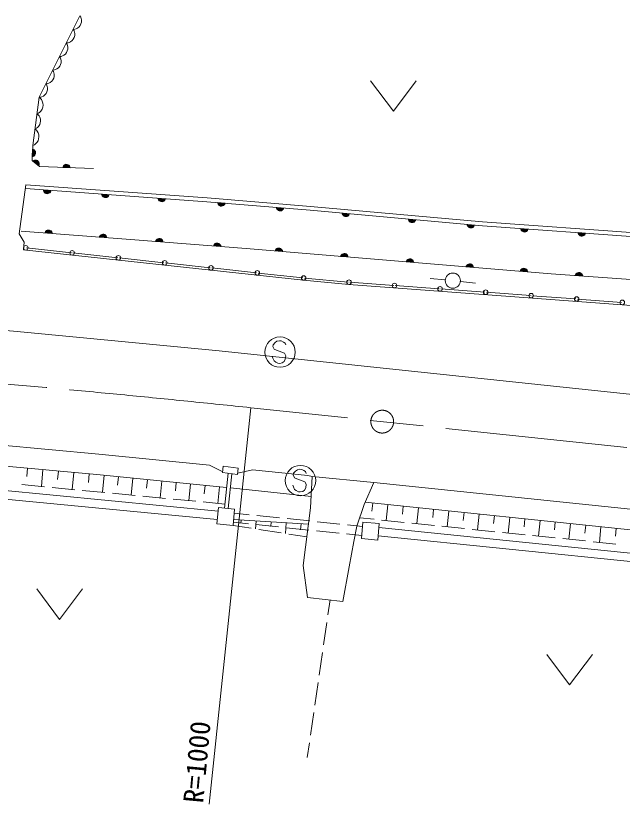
# Model space of a CAD drawing. Units: millimetres, scale not verified. Extents: x 40000 to 680000, y 20000 to 380000.
# Drawn here: x 345556 to 385499, y 263381 to 315261 of the extents above; entities that cross this region are included whole.
import ezdxf
from ezdxf.enums import TextEntityAlignment as Align

# ---------------------------------------------------------------- set-up
doc = ezdxf.new("R2010")
doc.units = ezdxf.units.MM
doc.header["$LTSCALE"] = 1000
doc.linetypes.add('CHAIN', pattern=[18.5, 12, -1.5, 3.5, -1.5])
for name, color, linetype, lineweight in [('M-BGD', 7, 'Continuous', 13), ('M-BMK', 2, 'CHAIN', 13), ('M-STR-HTXT', 7, 'Continuous', 13), ('M-STR-STRC', 7, 'Continuous', 13)]:
    doc.layers.add(name, color=color, linetype=linetype, lineweight=lineweight)
doc.styles.add('ＭＳ ゴシック', font='')
doc.styles.get('ＭＳ ゴシック').set_extended_font_data('MS Gothic')

msp = doc.modelspace()

# ---------------------------------------------------------------- linework, layer by layer
at = {"layer": 'M-BGD'}
for p, q in [((349778, 315261), (347087, 309898)), ((349841, 315163), (349778, 315261)), ((349867, 315082), (349841, 315163)), ((349885, 314984), (349867, 315082)), ((349885, 314849), (349885, 314984)), ((349446, 314376), (349526, 314403)), ((349526, 314403), (349616, 314447)), ((349616, 314447), (349723, 314528)), ((349723, 314528), (349795, 314626)), ((349795, 314626), (349849, 314733)), ((349849, 314733), (349885, 314849)), ((349330, 314367), (349446, 314376)), ((349392, 314269), (349330, 314367)), ((349419, 314188), (349392, 314269)), ((349400, 313839), (349436, 313956)), ((349437, 314090), (349419, 314188)), ((349436, 313956), (349437, 314090)), ((348881, 313473), (348997, 313482)), ((348944, 313375), (348881, 313473)), ((348970, 313294), (348944, 313375)), ((348997, 313482), (349078, 313509)), ((349078, 313509), (349167, 313554)), ((349167, 313554), (349275, 313634)), ((349275, 313634), (349347, 313732)), ((349347, 313732), (349400, 313839)), ((348826, 312740), (348898, 312838)), ((348898, 312838), (348952, 312946)), ((348952, 312946), (348988, 313062)), ((348988, 313196), (348970, 313294)), ((348988, 313062), (348988, 313196)), ((348433, 312580), (348549, 312588)), ((348495, 312481), (348433, 312580)), ((348522, 312401), (348495, 312481)), ((348539, 312302), (348522, 312401)), ((348549, 312588), (348629, 312615)), ((348629, 312615), (348719, 312660)), ((348719, 312660), (348826, 312740)), ((348270, 311766), (348378, 311846)), ((348378, 311846), (348449, 311945)), ((348449, 311945), (348503, 312052)), ((348503, 312052), (348539, 312168)), ((348539, 312168), (348539, 312302)), ((347984, 311686), (348100, 311695)), ((348046, 311587), (347984, 311686)), ((348073, 311507), (348046, 311587)), ((348091, 311409), (348073, 311507)), ((348091, 311274), (348091, 311409)), ((348100, 311695), (348181, 311721)), ((348181, 311721), (348270, 311766)), ((347535, 310792), (347652, 310801)), ((347598, 310694), (347535, 310792)), ((347652, 310801), (347732, 310828)), ((347732, 310828), (347822, 310872)), ((347822, 310872), (347929, 310953)), ((347929, 310953), (348001, 311051)), ((348001, 311051), (348055, 311158)), ((348055, 311158), (348091, 311274)), ((368930, 310990), (370430, 308990)), ((370430, 308990), (371930, 310990)), ((347552, 310157), (347606, 310264)), ((347625, 310613), (347598, 310694)), ((347606, 310264), (347642, 310381)), ((347642, 310515), (347625, 310613)), ((347642, 310381), (347642, 310515)), ((347087, 309898), (346671, 306725)), ((347087, 309898), (347203, 309907)), ((347187, 309818), (347087, 309898)), ((347244, 309744), (347187, 309818)), ((347203, 309907), (347284, 309934)), ((347298, 309648), (347244, 309744)), ((347284, 309934), (347373, 309979)), ((347373, 309979), (347481, 310059)), ((347481, 310059), (347552, 310157)), ((347295, 309116), (347334, 309244)), ((347346, 309509), (347298, 309648)), ((347334, 309244), (347351, 309375)), ((347351, 309375), (347346, 309509)), ((346944, 308807), (347062, 308858)), ((347035, 308735), (346944, 308807)), ((347087, 308667), (347035, 308735)), ((347062, 308858), (347136, 308915)), ((347136, 308915), (347212, 308994)), ((347212, 308994), (347295, 309116)), ((347136, 308580), (347087, 308667)), ((347133, 308097), (347169, 308213)), ((347180, 308454), (347136, 308580)), ((347169, 308213), (347184, 308332)), ((347184, 308332), (347180, 308454)), ((346814, 307816), (346921, 307862)), ((346914, 307736), (346814, 307816)), ((346971, 307662), (346914, 307736)), ((346921, 307862), (346988, 307914)), ((347025, 307566), (346971, 307662)), ((346988, 307914), (347058, 307985)), ((347058, 307985), (347133, 308097)), ((347022, 307034), (347061, 307162)), ((347074, 307427), (347025, 307566)), ((347061, 307162), (347078, 307293)), ((347078, 307293), (347074, 307427)), ((346671, 306725), (346633, 305748)), ((346671, 306725), (346789, 306776)), ((346789, 306776), (346863, 306833)), ((346863, 306833), (346939, 306912)), ((346939, 306912), (347022, 307034)), ((346642, 305987), (346662, 306486)), ((346662, 306486), (346721, 306464)), ((346673, 306005), (346691, 306465)), ((346720, 306454), (346703, 306014)), ((346721, 306464), (346770, 306432)), ((346734, 306023), (346750, 306443)), ((346779, 306412), (346765, 306052)), ((346770, 306432), (346818, 306380)), ((346796, 306081), (346808, 306380)), ((346838, 306129), (346806, 306080)), ((346818, 306380), (346846, 306329)), ((346836, 306329), (346828, 306129)), ((346860, 306188), (346838, 306129)), ((346846, 306329), (346863, 306268)), ((346863, 306268), (346860, 306188)), ((346633, 305748), (347120, 305338)), ((346703, 306004), (346642, 305987)), ((346685, 305704), (346739, 305737)), ((347068, 305382), (346685, 305704)), ((346754, 306032), (346703, 306004)), ((347072, 305418), (346720, 305714)), ((346739, 305737), (346794, 305756)), ((346747, 305730), (347084, 305448)), ((346806, 306080), (346754, 306032)), ((347095, 305477), (346773, 305747)), ((346794, 305756), (346864, 305762)), ((346816, 305751), (347091, 305519)), ((347088, 305561), (346858, 305754)), ((346864, 305762), (346922, 305753)), ((346916, 305745), (347069, 305617)), ((346922, 305753), (346981, 305730)), ((346981, 305730), (347042, 305678)), ((347042, 305678), (347075, 305624)), ((347075, 305624), (347094, 305569)), ((347091, 305441), (347068, 305382)), ((347100, 305499), (347091, 305441)), ((347094, 305569), (347100, 305499)), ((347120, 305338), (350671, 305211)), ((348646, 305284), (348668, 305343)), ((349145, 305266), (348646, 305284)), ((349127, 305296), (348667, 305313)), ((348668, 305343), (348700, 305392)), ((348678, 305342), (349118, 305327)), ((349109, 305357), (348689, 305372)), ((348700, 305392), (348751, 305440)), ((348720, 305401), (349080, 305388)), ((348751, 305440), (348802, 305468)), ((349051, 305419), (348751, 305430)), ((348802, 305468), (348863, 305486)), ((348802, 305458), (349002, 305451)), ((348863, 305486), (348943, 305483)), ((348943, 305483), (349002, 305461)), ((349002, 305461), (349051, 305429)), ((349051, 305429), (349099, 305377)), ((349099, 305377), (349128, 305326)), ((349128, 305326), (349145, 305266)), ((345781, 300922), (346212, 304134)), ((346212, 304134), (358169, 303275)), ((346194, 303885), (358148, 303026)), ((347375, 303809), (347867, 303721)), ((347384, 303747), (347375, 303809)), ((347405, 303692), (347384, 303747)), ((347389, 303776), (347842, 303695)), ((347827, 303667), (347394, 303745)), ((347398, 303713), (347812, 303639)), ((347445, 303634), (347405, 303692)), ((347777, 303615), (347423, 303679)), ((347489, 303596), (347445, 303634)), ((347447, 303644), (347742, 303591)), ((347544, 303565), (347489, 303596)), ((347688, 303570), (347491, 303605)), ((347623, 303551), (347544, 303565)), ((347686, 303560), (347623, 303551)), ((347740, 303581), (347686, 303560)), ((347798, 303621), (347740, 303581)), ((347837, 303665), (347798, 303621)), ((347867, 303721), (347837, 303665)), ((351213, 303524), (351712, 303488)), ((351229, 303463), (351213, 303524)), ((351255, 303411), (351229, 303463)), ((351231, 303493), (351690, 303460)), ((351678, 303431), (351239, 303462)), ((351247, 303432), (351666, 303401)), ((351302, 303357), (351255, 303411)), ((351634, 303374), (351275, 303400)), ((351302, 303367), (351602, 303346)), ((351349, 303324), (351302, 303357)), ((351408, 303300), (351349, 303324)), ((351550, 303320), (351350, 303334)), ((351488, 303294), (351408, 303300)), ((351549, 303310), (351488, 303294)), ((351601, 303336), (351549, 303310)), ((351654, 303382), (351601, 303336)), ((351688, 303430), (351654, 303382)), ((351712, 303488), (351688, 303430)), ((354921, 303258), (355419, 303222)), ((354936, 303197), (354921, 303258)), ((354963, 303145), (354936, 303197)), ((354938, 303227), (355397, 303194)), ((355385, 303164), (354946, 303196)), ((354954, 303165), (355373, 303135)), ((355009, 303091), (354963, 303145)), ((355341, 303107), (354982, 303133)), ((355057, 303058), (355009, 303091)), ((355010, 303101), (355309, 303080)), ((355257, 303053), (355057, 303068)), ((355115, 303033), (355057, 303058)), ((355195, 303028), (355115, 303033)), ((355256, 303043), (355195, 303028)), ((355308, 303070), (355256, 303043)), ((355362, 303116), (355308, 303070)), ((355395, 303164), (355362, 303116)), ((355419, 303222), (355395, 303164)), ((358148, 303026), (364951, 302470)), ((358169, 303275), (364973, 302719)), ((358843, 302969), (359342, 302928)), ((358859, 302908), (358843, 302969)), ((358884, 302855), (358859, 302908)), ((358861, 302938), (359319, 302900)), ((359307, 302871), (358869, 302907)), ((358876, 302876), (359295, 302842)), ((358930, 302802), (358884, 302855)), ((359262, 302815), (358903, 302844)), ((358978, 302768), (358930, 302802)), ((358931, 302811), (359230, 302787)), ((359178, 302761), (358978, 302778)), ((359036, 302743), (358978, 302768)), ((359115, 302736), (359036, 302743)), ((359177, 302751), (359115, 302736)), ((359229, 302777), (359177, 302751)), ((359283, 302823), (359229, 302777)), ((359317, 302870), (359283, 302823)), ((359342, 302928), (359317, 302870)), ((362720, 302653), (363218, 302612)), ((362735, 302591), (362720, 302653)), ((362761, 302539), (362735, 302591)), ((362737, 302621), (363196, 302583)), ((363183, 302554), (362745, 302590)), ((362752, 302560), (363171, 302525)), ((362806, 302485), (362761, 302539)), ((363138, 302498), (362780, 302527)), ((362854, 302451), (362806, 302485)), ((362807, 302495), (363106, 302470)), ((363054, 302445), (362854, 302461)), ((363159, 302506), (363105, 302460)), ((363193, 302554), (363159, 302506)), ((363218, 302612), (363193, 302554)), ((364951, 302470), (376285, 301444)), ((364973, 302719), (376305, 301694)), ((362912, 302426), (362854, 302451)), ((362992, 302420), (362912, 302426)), ((363053, 302435), (362992, 302420)), ((363105, 302460), (363053, 302435)), ((367046, 302281), (367544, 302235)), ((367061, 302219), (367046, 302281)), ((367086, 302167), (367061, 302219)), ((367064, 302249), (367522, 302207)), ((367509, 302178), (367071, 302218)), ((367078, 302187), (367496, 302149)), ((367131, 302112), (367086, 302167)), ((367464, 302122), (367105, 302155)), ((367179, 302078), (367131, 302112)), ((367132, 302122), (367431, 302095)), ((367379, 302070), (367179, 302088)), ((367237, 302053), (367179, 302078)), ((367316, 302045), (367237, 302053)), ((367378, 302060), (367316, 302045)), ((367430, 302085), (367378, 302060)), ((367485, 302130), (367430, 302085)), ((367519, 302178), (367485, 302130)), ((367544, 302235), (367519, 302178)), ((371408, 301886), (371906, 301841)), ((371422, 301824), (371408, 301886)), ((371448, 301772), (371422, 301824)), ((371425, 301854), (371883, 301813)), ((371871, 301784), (371432, 301823)), ((371440, 301793), (371858, 301755)), ((371493, 301717), (371448, 301772)), ((371825, 301727), (371467, 301760)), ((371540, 301683), (371493, 301717)), ((371494, 301727), (371793, 301700)), ((371598, 301658), (371540, 301683)), ((371740, 301675), (371541, 301693)), ((371678, 301650), (371598, 301658)), ((371739, 301665), (371678, 301650)), ((371792, 301690), (371739, 301665)), ((371846, 301736), (371792, 301690)), ((371881, 301783), (371846, 301736)), ((371906, 301841), (371881, 301783)), ((375281, 301535), (375779, 301490)), ((375296, 301474), (375281, 301535)), ((375321, 301421), (375296, 301474)), ((375299, 301504), (375757, 301462)), ((375744, 301433), (375306, 301473)), ((375313, 301442), (375731, 301404)), ((375754, 301432), (375720, 301385)), ((375779, 301490), (375754, 301432)), ((376285, 301444), (387340, 300649)), ((376305, 301694), (387351, 300898)), ((346120, 300358), (345781, 300922)), ((353104, 300547), (345919, 301087)), ((347466, 300971), (347490, 301029)), ((347964, 300933), (347466, 300971)), ((347947, 300965), (347488, 300999)), ((347490, 301029), (347524, 301077)), ((347500, 301028), (347939, 300995)), ((347931, 301026), (347512, 301057)), ((347524, 301077), (347577, 301123)), ((347545, 301085), (347904, 301058)), ((347577, 301123), (347630, 301149)), ((347876, 301090), (347577, 301113)), ((347629, 301139), (347828, 301124)), ((347630, 301149), (347691, 301164)), ((347691, 301164), (347771, 301158)), ((347771, 301158), (347829, 301134)), ((347829, 301134), (347877, 301100)), ((347877, 301100), (347923, 301047)), ((347923, 301047), (347949, 300995)), ((347949, 300995), (347964, 300933)), ((375367, 301367), (375321, 301421)), ((375699, 301377), (375340, 301409)), ((375367, 301377), (375666, 301350)), ((375414, 301332), (375367, 301367)), ((375472, 301307), (375414, 301332)), ((375614, 301324), (375415, 301342)), ((375551, 301300), (375472, 301307)), ((375613, 301314), (375551, 301300)), ((375665, 301340), (375613, 301314)), ((375720, 301385), (375665, 301340)), ((378809, 301263), (379308, 301227)), ((378824, 301201), (378809, 301263)), ((378851, 301149), (378824, 301201)), ((378827, 301231), (379285, 301198)), ((379273, 301169), (378834, 301201)), ((378842, 301170), (379261, 301140)), ((378897, 301096), (378851, 301149)), ((379229, 301112), (378870, 301138)), ((378945, 301062), (378897, 301096)), ((378898, 301106), (379197, 301084)), ((379003, 301038), (378945, 301062)), ((379145, 301058), (378946, 301072)), ((379083, 301032), (379003, 301038)), ((379144, 301048), (379083, 301032)), ((379196, 301074), (379144, 301048)), ((379250, 301121), (379196, 301074)), ((379283, 301168), (379250, 301121)), ((379308, 301227), (379283, 301168)), ((382590, 300991), (383089, 300955)), ((382606, 300929), (382590, 300991)), ((382632, 300877), (382606, 300929)), ((382608, 300959), (383067, 300926)), ((383055, 300897), (382616, 300929)), ((383089, 300955), (383065, 300896)), ((351058, 300701), (351083, 300759)), ((351557, 300664), (351058, 300701)), ((351539, 300695), (351081, 300729)), ((351083, 300759), (351117, 300807)), ((351093, 300759), (351532, 300726)), ((351524, 300756), (351105, 300788)), ((351117, 300807), (351170, 300853)), ((351137, 300815), (351496, 300788)), ((351469, 300821), (351169, 300843)), ((351170, 300853), (351222, 300879)), ((351222, 300879), (351284, 300895)), ((351222, 300869), (351421, 300854)), ((351284, 300895), (351363, 300889)), ((351363, 300889), (351422, 300864)), ((351422, 300864), (351469, 300831)), ((351469, 300831), (351515, 300777)), ((351515, 300777), (351542, 300725)), ((351542, 300725), (351557, 300664)), ((360723, 299945), (353104, 300547)), ((354760, 300417), (354784, 300475)), ((355258, 300377), (354760, 300417)), ((355240, 300409), (354782, 300445)), ((354784, 300475), (354818, 300522)), ((354794, 300474), (355233, 300439)), ((355225, 300470), (354807, 300503)), ((354818, 300522), (354872, 300568)), ((354839, 300531), (355198, 300502)), ((355170, 300534), (354871, 300558)), ((354872, 300568), (354924, 300594)), ((354923, 300584), (355123, 300568)), ((354924, 300594), (354985, 300609)), ((354985, 300609), (355065, 300603)), ((355065, 300603), (355123, 300578)), ((355123, 300578), (355171, 300544)), ((355171, 300544), (355217, 300491)), ((355217, 300491), (355243, 300438)), ((355243, 300438), (355258, 300377)), ((382624, 300898), (383043, 300868)), ((382679, 300824), (382632, 300877)), ((383011, 300840), (382652, 300866)), ((382679, 300834), (382979, 300812)), ((382726, 300790), (382679, 300824)), ((382785, 300766), (382726, 300790)), ((382927, 300786), (382727, 300800)), ((382865, 300760), (382785, 300766)), ((382926, 300776), (382865, 300760)), ((382978, 300802), (382926, 300776)), ((383031, 300848), (382978, 300802)), ((383065, 300896), (383031, 300848)), ((346066, 299857), (346120, 300358)), ((358569, 300115), (358594, 300173)), ((359067, 300076), (358569, 300115)), ((359050, 300107), (358591, 300143)), ((358594, 300173), (358627, 300221)), ((358604, 300173), (359042, 300138)), ((359035, 300169), (358616, 300202)), ((358627, 300221), (358681, 300267)), ((358648, 300229), (359007, 300201)), ((358980, 300233), (358680, 300257)), ((358681, 300267), (358733, 300293)), ((358733, 300293), (358795, 300308)), ((358733, 300283), (358932, 300267)), ((358795, 300308), (358875, 300302)), ((358875, 300302), (358933, 300277)), ((358933, 300277), (358980, 300243)), ((358980, 300243), (359026, 300189)), ((359026, 300189), (359052, 300137)), ((359052, 300137), (359067, 300076)), ((373670, 298875), (360723, 299945)), ((362657, 299845), (362691, 299893)), ((363097, 299839), (362679, 299873)), ((362691, 299893), (362744, 299938)), ((362711, 299901), (363070, 299871)), ((362744, 299938), (362797, 299964)), ((363043, 299904), (362744, 299928)), ((362796, 299954), (362995, 299938)), ((362797, 299964), (362858, 299979)), ((362858, 299979), (362938, 299972)), ((362938, 299972), (362996, 299948)), ((362996, 299948), (363043, 299914)), ((363043, 299914), (363089, 299860)), ((364503, 297860), (346066, 299857)), ((362632, 299787), (362657, 299845)), ((363130, 299746), (362632, 299787)), ((363112, 299777), (362654, 299815)), ((362666, 299844), (363105, 299808)), ((363089, 299860), (363115, 299807)), ((363115, 299807), (363130, 299746)), ((366947, 299430), (366972, 299488)), ((367446, 299389), (366947, 299430)), ((367428, 299421), (366970, 299459)), ((366972, 299488), (367006, 299536)), ((366982, 299488), (367421, 299451)), ((367413, 299482), (366995, 299517)), ((367006, 299536), (367060, 299582)), ((367027, 299544), (367386, 299514)), ((367060, 299582), (367113, 299607)), ((367358, 299547), (367060, 299572)), ((367112, 299597), (367311, 299581)), ((367113, 299607), (367174, 299622)), ((367174, 299622), (367254, 299616)), ((367254, 299616), (367312, 299591)), ((367312, 299591), (367359, 299557)), ((367359, 299557), (367405, 299503)), ((367405, 299503), (367431, 299451)), ((367431, 299451), (367446, 299389)), ((371263, 299074), (371288, 299132)), ((371762, 299032), (371263, 299074)), ((371744, 299064), (371286, 299102)), ((371288, 299132), (371322, 299179)), ((371298, 299131), (371737, 299095)), ((371729, 299125), (371311, 299160)), ((371322, 299179), (371376, 299225)), ((371343, 299187), (371702, 299158)), ((371674, 299190), (371375, 299215)), ((371376, 299225), (371428, 299251)), ((371428, 299251), (371490, 299266)), ((371428, 299241), (371627, 299224)), ((371490, 299266), (371570, 299259)), ((371570, 299259), (371628, 299234)), ((371628, 299234), (371675, 299200)), ((371675, 299200), (371721, 299146)), ((371721, 299146), (371747, 299094)), ((371747, 299094), (371762, 299032)), ((380809, 298288), (373670, 298875)), ((375231, 298807), (375265, 298854)), ((375672, 298800), (375253, 298835)), ((375265, 298854), (375319, 298900)), ((375286, 298862), (375644, 298833)), ((375617, 298865), (375318, 298890)), ((375319, 298900), (375371, 298925)), ((375370, 298916), (375570, 298899)), ((375371, 298925), (375432, 298940)), ((375432, 298940), (375512, 298934)), ((375512, 298934), (375570, 298909)), ((375570, 298909), (375618, 298875)), ((375618, 298875), (375663, 298821)), ((375206, 298748), (375231, 298807)), ((375704, 298707), (375206, 298748)), ((375687, 298739), (375228, 298777)), ((375241, 298806), (375679, 298770)), ((375663, 298821), (375689, 298769)), ((375689, 298769), (375704, 298707)), ((378775, 298455), (378800, 298513)), ((379274, 298414), (378775, 298455)), ((379256, 298446), (378798, 298483)), ((378800, 298513), (378834, 298561)), ((378810, 298512), (379249, 298476)), ((379241, 298507), (378823, 298541)), ((378834, 298561), (378888, 298606)), ((378855, 298569), (379214, 298539)), ((379186, 298572), (378887, 298596)), ((378888, 298606), (378940, 298632)), ((378940, 298632), (379002, 298647)), ((378940, 298622), (379139, 298606)), ((379002, 298647), (379082, 298641)), ((379082, 298641), (379140, 298616)), ((379140, 298616), (379187, 298582)), ((379187, 298582), (379233, 298528)), ((379233, 298528), (379259, 298475)), ((379259, 298475), (379274, 298414)), ((382451, 298279), (382504, 298325)), ((382504, 298325), (382556, 298352)), ((382803, 298294), (382504, 298315)), ((382556, 298352), (382618, 298367)), ((382556, 298342), (382755, 298327)), ((382618, 298367), (382698, 298361)), ((382698, 298361), (382756, 298337)), ((382756, 298337), (382804, 298304)), ((364503, 297860), (367491, 297585)), ((373845, 297882), (372850, 297984)), ((388142, 297756), (380809, 298288)), ((382393, 298173), (382417, 298231)), ((382892, 298137), (382393, 298173)), ((382874, 298168), (382415, 298201)), ((382417, 298231), (382451, 298279)), ((382427, 298231), (382866, 298199)), ((382858, 298229), (382440, 298260)), ((382472, 298288), (382831, 298261)), ((382804, 298304), (382850, 298250)), ((382850, 298250), (382876, 298198)), ((382876, 298198), (382892, 298137)), ((367491, 297585), (388490, 296028)), ((374839, 297777), (375834, 297669)), ((342647, 294747), (345651, 294485)), ((358961, 293205), (345651, 294485)), ((386179, 290336), (358961, 293205)), ((351034, 286416), (342906, 287162)), ((358325, 285681), (351034, 286416)), ((342783, 285818), (350899, 285072)), ((346334, 285492), (346283, 284939)), ((347348, 285399), (347246, 284289)), ((359199, 285251), (358325, 285681)), ((359224, 285616), (359170, 285214)), ((360207, 285484), (359224, 285616)), ((360153, 285083), (360207, 285484)), ((361144, 285393), (360172, 285165)), ((364786, 285009), (361144, 285393)), ((358877, 282672), (334238, 285033)), ((348363, 285305), (348312, 284748)), ((349377, 285212), (349275, 284094)), ((350392, 285119), (350340, 284558)), ((350899, 285072), (359446, 284211)), ((351374, 285025), (351261, 283904)), ((352324, 284929), (352267, 284371)), ((353273, 284833), (353161, 283722)), ((359170, 285214), (360153, 285083)), ((359301, 282865), (359549, 285163)), ((359550, 282841), (359797, 285130)), ((365084, 284945), (364786, 285009)), ((364978, 282879), (365084, 284945)), ((365084, 284945), (369141, 284544)), ((358824, 282125), (334200, 284484)), ((347451, 284269), (345958, 284412)), ((354223, 284737), (354167, 284184)), ((355173, 284642), (355062, 283540)), ((356122, 284546), (356067, 283997)), ((357072, 284450), (356962, 283358)), ((358022, 284354), (357967, 283811)), ((369141, 284544), (368498, 283093)), ((393561, 282004), (369141, 284544)), ((349442, 284078), (347949, 284221)), ((351433, 283888), (349940, 284031)), ((353424, 283697), (351930, 283840)), ((358972, 284259), (358862, 283176)), ((359696, 284189), (365016, 283627)), ((355415, 283506), (353921, 283649)), ((357405, 283315), (355912, 283458)), ((359330, 283131), (357903, 283268)), ((358900, 282905), (358796, 281836)), ((359970, 282800), (358900, 282905)), ((359866, 281731), (359970, 282800)), ((364478, 279088), (364978, 282879)), ((368498, 283093), (368029, 281668)), ((368566, 283247), (394618, 280537)), ((369067, 283194), (369013, 282673)), ((370069, 283090), (369961, 282048)), ((371071, 282986), (371017, 282465)), ((372073, 282882), (371965, 281842)), ((373075, 282778), (373021, 282258)), ((360935, 282430), (359944, 282531)), ((362924, 282226), (361432, 282379)), ((374077, 282673), (373969, 281636)), ((375079, 282569), (375025, 282051)), ((376081, 282465), (375974, 281431)), ((377083, 282361), (377029, 281844)), ((378085, 282257), (377978, 281225)), ((358796, 281836), (359866, 281731)), ((361061, 281544), (359866, 281731)), ((359886, 281934), (360880, 281832)), ((359903, 282111), (364835, 281798)), ((360396, 282080), (360383, 281866)), ((361383, 282017), (361350, 281499)), ((361377, 281781), (362870, 281628)), ((362369, 281955), (362350, 281651)), ((363356, 281892), (363311, 281194)), ((364914, 282022), (363422, 282175)), ((364342, 281829), (364317, 281435)), ((366903, 281818), (365411, 281971)), ((368391, 281665), (367401, 281767)), ((369150, 282131), (368213, 282227)), ((368415, 281943), (368323, 280858)), ((369497, 281851), (368415, 281943)), ((369404, 280766), (369497, 281851)), ((371140, 281927), (369648, 282080)), ((373129, 281723), (371637, 281876)), ((379087, 282152), (379033, 281637)), ((380089, 282048), (379982, 281019)), ((381091, 281944), (381038, 281430)), ((382093, 281840), (381986, 280814)), ((383095, 281736), (383042, 281223)), ((363037, 281236), (361555, 281467)), ((363367, 281577), (364859, 281424)), ((365357, 281373), (366849, 281220)), ((368029, 281668), (367811, 280678)), ((394135, 279064), (369475, 281595)), ((375119, 281518), (373627, 281672)), ((377109, 281314), (375616, 281467)), ((379098, 281110), (377606, 281263)), ((384097, 281631), (383991, 280608)), ((385099, 281527), (385046, 281016)), ((364727, 280973), (363531, 281159)), ((367346, 281169), (368340, 281067)), ((367811, 280678), (367512, 279006)), ((368323, 280858), (369404, 280766)), ((394086, 278516), (369428, 281047)), ((381088, 280906), (379596, 281059)), ((383077, 280702), (381585, 280855)), ((385067, 280497), (383575, 280651)), ((364760, 276983), (364478, 279088)), ((367512, 279006), (367104, 276729)), ((346946, 277543), (348446, 275543)), ((348446, 275543), (349946, 277543)), ((367104, 276729), (364760, 276983)), ((366260, 276820), (366117, 275839)), ((366045, 275344), (365829, 273860)), ((365757, 273365), (365541, 271881)), ((380529, 273227), (382029, 271227)), ((382029, 271227), (383529, 273227)), ((365469, 271386), (365253, 269902)), ((365180, 269407), (364964, 267923)), ((364892, 267428), (364749, 266446))]:
    msp.add_line(p, q, dxfattribs=at)
msp.add_circle((374342, 297832), 500, dxfattribs=at)
at = {"layer": 'M-BMK'}
msp.add_line((385812, 286855), (361031, 289468), dxfattribs=at)
msp.add_circle((369692, 288555), 750, dxfattribs=at)
msp.add_arc((256603, -705060), 1000000, 84.00572, 91.64277, dxfattribs=at)
msp.add_arc((256603, -705060), 1000000, 84.00572, 91.64277, dxfattribs=at)
msp.add_arc((256603, -705060), 1000000, 84.00572, 91.64277, dxfattribs=at)
msp.add_arc((256603, -705060), 1000000, 84.00572, 91.64277, dxfattribs=at)
msp.add_arc((256603, -705060), 1000000, 84.00572, 91.64277, dxfattribs=at)
at = {"layer": 'M-STR-HTXT'}
msp.add_line((361032, 289473), (358292, 263381), dxfattribs=at)
at = {"layer": 'M-STR-STRC'}
for p, q in [((346267, 299986), (349218, 299667)), ((349317, 299656), (352268, 299336)), ((352367, 299326), (355318, 299006)), ((355417, 298995), (358368, 298676)), ((358467, 298665), (361418, 298345)), ((361517, 298335), (364467, 298015)), ((364567, 298005), (367454, 297740)), ((367554, 297731), (370453, 297516)), ((370553, 297509), (373452, 297294)), ((373552, 297286), (376451, 297071)), ((376551, 297064), (379451, 296849)), ((379550, 296842), (382450, 296627)), ((382549, 296619), (385449, 296404)), ((362630, 293756), (362502, 293617)), ((362761, 293849), (362630, 293756)), ((362927, 293883), (362761, 293849)), ((363043, 293866), (362927, 293883)), ((363187, 293794), (363043, 293866)), ((363297, 293720), (363187, 293794)), ((363332, 293608), (363297, 293720)), ((362502, 293617), (362486, 293504)), ((362486, 293504), (362572, 293321)), ((362572, 293321), (362723, 293248)), ((362723, 293248), (363255, 293060)), ((362489, 292729), (362450, 292839)), ((362573, 292551), (362489, 292729)), ((363306, 292660), (363235, 292511)), ((363255, 293060), (363336, 292888)), ((363336, 292888), (363306, 292660)), ((362677, 292478), (362573, 292551)), ((362823, 292403), (362677, 292478)), ((362943, 292386), (362823, 292403)), ((363111, 292415), (362943, 292386)), ((363235, 292511), (363111, 292415)), ((364109, 285393), (363978, 285300)), ((364275, 285427), (364109, 285393)), ((364391, 285411), (364275, 285427)), ((364535, 285338), (364391, 285411)), ((363850, 285162), (363834, 285048)), ((363834, 285048), (363920, 284866)), ((363978, 285300), (363850, 285162)), ((363920, 284866), (364071, 284792)), ((364645, 285264), (364535, 285338)), ((364680, 285153), (364645, 285264)), ((363837, 284273), (363798, 284383)), ((364071, 284792), (364603, 284605)), ((364603, 284605), (364684, 284432)), ((364684, 284432), (364654, 284205)), ((363921, 284096), (363837, 284273)), ((364025, 284022), (363921, 284096)), ((364171, 283947), (364025, 284022)), ((364291, 283930), (364171, 283947)), ((364459, 283959), (364291, 283930)), ((364583, 284055), (364459, 283959)), ((364654, 284205), (364583, 284055))]:
    msp.add_line(p, q, dxfattribs=at)
for centre, radius in [((346217, 299992), 150), ((349267, 299661), 150), ((352317, 299331), 150), ((355367, 299001), 150), ((358417, 298670), 150), ((361467, 298340), 150), ((364517, 298010), 150), ((367504, 297735), 150), ((370503, 297513), 150), ((373502, 297290), 150), ((376501, 297068), 150), ((379500, 296845), 150), ((382500, 296623), 150), ((385499, 296400), 150), ((362960, 293131), 1000), ((364308, 284676), 1000)]:
    msp.add_circle(centre, radius, dxfattribs=at)

# ---------------------------------------------------------------- texts
at = {"layer": 'M-STR-HTXT', "style": 'ＭＳ ゴシック'}
msp.add_text('R=1000', height=1320, rotation=84.751, dxfattribs=at).set_placement((358292, 263381), align=Align.BOTTOM_LEFT)

doc.saveas('drawing.dxf')
